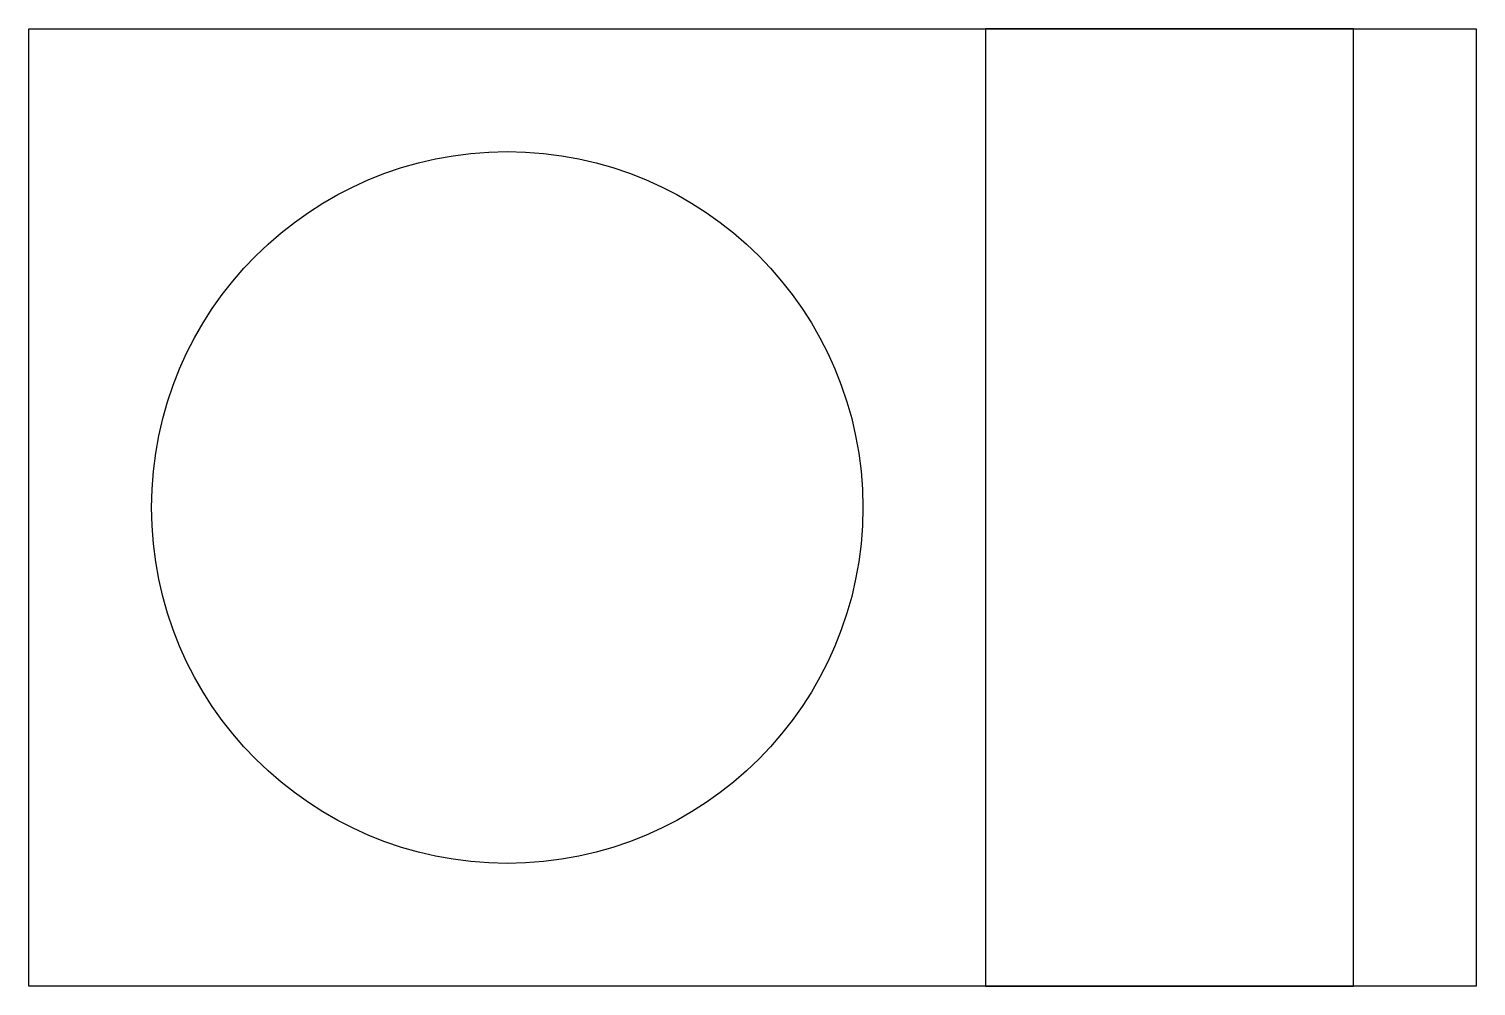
# Model space of a CAD drawing. Header units: millimetres. Extents: x -19.5 to 39.5, y -19.5 to 19.5.
import ezdxf

# ---------------------------------------------------------------- set-up
doc = ezdxf.new("R2010")
doc.units = ezdxf.units.MM
doc.layers.get('0').update_dxf_attribs({"linetype": 'CONTINUOUS'})

msp = doc.modelspace()

# ---------------------------------------------------------------- linework, layer by layer
for points in [[(-19.5, 19.5), (39.5, 19.5), (39.5, -19.5), (-19.5, -19.5)], [(19.5, -19.5), (34.5, -19.5), (34.5, 19.5), (19.5, 19.5)]]:
    msp.add_lwpolyline(points, close=True)
msp.add_circle((0, 0), 14.5)

doc.saveas('drawing.dxf')
